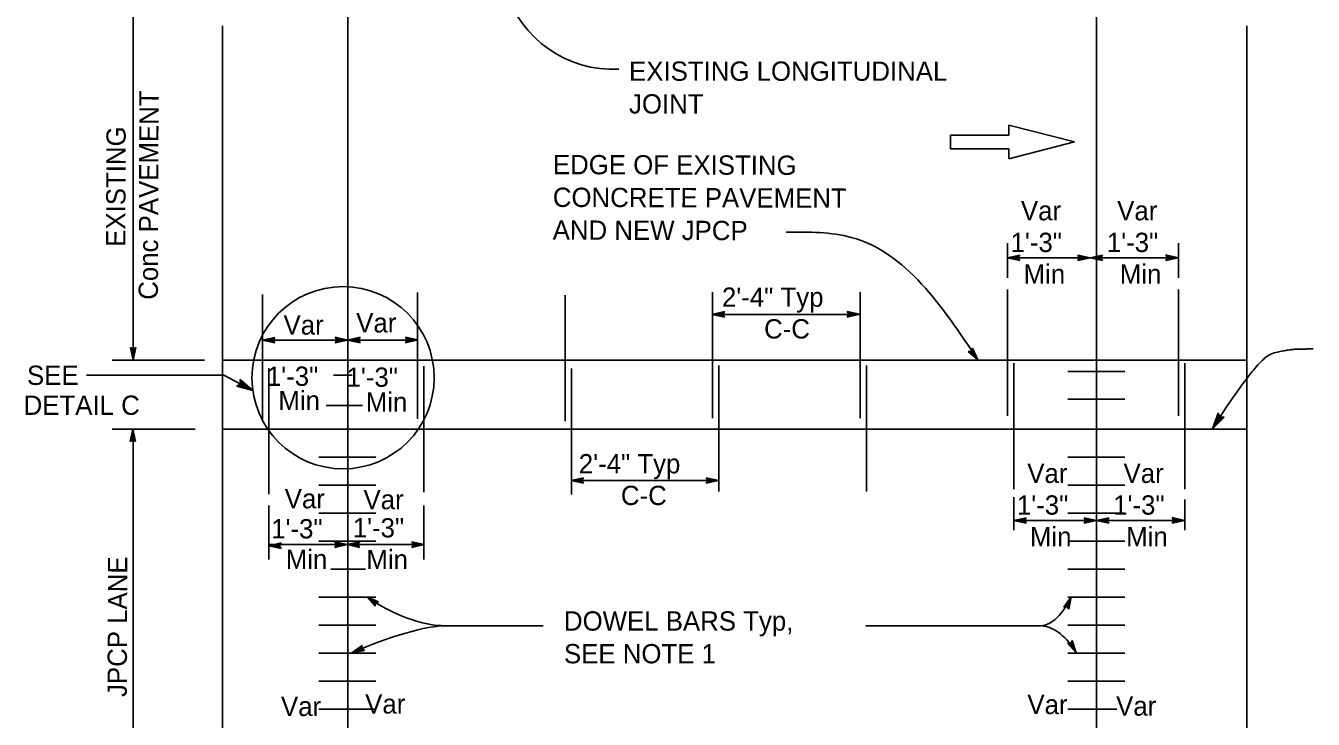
# Model space of a CAD drawing. Extents: x -894 to 866, y -476 to 714.
# Drawn here: x -173.5 to 293.6, y 171.2 to 422.8 of the extents above; entities that cross this region are included whole.
import ezdxf

# ---------------------------------------------------------------- set-up
doc = ezdxf.new("R2010")
doc.units = 0
for name, color, linetype in [('10 Sheet Format', 7, 'Continuous'), ('56 Stage 3 Anno', 7, 'Continuous'), ('57 Undefined', 7, 'Continuous'), ('60 Nongeo Data', 7, 'Continuous')]:
    doc.layers.add(name, color=color, linetype=linetype)

msp = doc.modelspace()

# ---------------------------------------------------------------- linework, layer by layer
at = {"layer": '10 Sheet Format'}
for p, q in [((161.97, 380.62), (161.97, 383.12)), ((161.97, 383.12), (183.08, 383.12)), ((183.08, 383.12), (183.08, 386.76)), ((183.08, 386.76), (206.98, 380.62)), ((161.97, 378.12), (161.97, 380.62)), ((206.98, 380.62), (183.07, 374.48)), ((183.07, 378.12), (161.97, 378.12)), ((183.07, 374.48), (183.07, 378.12))]:
    msp.add_line(p, q, dxfattribs=at)
at = {"layer": '56 Stage 3 Anno'}
for p, q in [((-102.07, 422.75), (-102.07, 188.08)), ((269.43, 422.75), (269.43, 188.08)), ((182.64, 338.59), (212.59, 338.59)), ((182.65, 338.58), (187.15, 339.58)), ((187.15, 337.58), (182.65, 338.58)), ((182.65, 338.58), (182.65, 338.58)), ((186.98, 337.84), (183.68, 338.58)), ((183.69, 338.59), (186.97, 339.31)), ((184.72, 338.58), (186.84, 339.05)), ((186.81, 338.11), (184.72, 338.58)), ((185.75, 338.58), (186.66, 338.78)), ((186.68, 338.37), (185.75, 338.58)), ((187.15, 339.58), (186.55, 338.58)), ((186.55, 338.58), (187.15, 337.58)), ((187.15, 339.58), (187.15, 339.58)), ((187.15, 337.58), (187.15, 337.58)), ((208.7, 338.59), (208.1, 339.59)), ((208.1, 339.59), (208.1, 339.59)), ((208.1, 339.59), (212.6, 338.59)), ((212.6, 338.59), (208.1, 337.59)), ((208.1, 337.59), (208.7, 338.59)), ((208.1, 337.59), (208.1, 337.59)), ((208.26, 339.33), (211.56, 338.59)), ((211.55, 338.59), (208.27, 337.86)), ((210.53, 338.59), (208.41, 338.12)), ((208.44, 339.06), (210.53, 338.59)), ((208.57, 338.8), (209.49, 338.59)), ((209.49, 338.59), (208.58, 338.39)), ((212.6, 338.59), (217.1, 339.59)), ((212.6, 338.59), (244.64, 338.59)), ((217.1, 337.58), (212.6, 338.59)), ((212.6, 338.59), (212.6, 338.59)), ((212.6, 338.59), (212.6, 338.59)), ((216.93, 337.85), (213.63, 338.59)), ((213.64, 338.59), (216.92, 339.32)), ((214.67, 338.59), (216.79, 339.06)), ((216.76, 338.12), (214.67, 338.59)), ((215.71, 338.59), (216.61, 338.79)), ((216.63, 338.38), (215.71, 338.59)), ((217.1, 339.59), (216.5, 338.59)), ((216.5, 338.59), (217.1, 337.58)), ((217.1, 339.59), (217.1, 339.59)), ((217.1, 337.58), (217.1, 337.58)), ((240.67, 338.62), (240.07, 339.63)), ((240.07, 339.63), (240.07, 339.63)), ((240.07, 339.63), (244.57, 338.62)), ((244.57, 338.62), (240.07, 337.62)), ((240.07, 337.62), (240.67, 338.62)), ((240.07, 337.62), (240.07, 337.62)), ((240.24, 339.36), (243.54, 338.62)), ((243.53, 338.62), (240.25, 337.89)), ((242.5, 338.62), (240.38, 338.15)), ((240.41, 339.09), (242.5, 338.62)), ((240.54, 338.83), (241.47, 338.62)), ((241.47, 338.62), (240.56, 338.42)), ((244.57, 338.62), (244.57, 338.62)), ((75.5, 318.08), (80, 319.08)), ((80, 317.07), (75.5, 318.08)), ((75.5, 318.08), (75.5, 318.08)), ((75.63, 318.07), (129.13, 318.07)), ((79.84, 317.34), (76.54, 318.08)), ((76.55, 318.08), (79.83, 318.81)), ((77.58, 318.08), (79.69, 318.55)), ((79.67, 317.61), (77.58, 318.08)), ((78.61, 318.08), (79.52, 318.28)), ((79.53, 317.87), (78.61, 318.08)), ((80, 319.08), (79.4, 318.08)), ((79.4, 318.08), (80, 317.07)), ((80, 319.08), (80, 319.08)), ((125.1, 318.09), (124.5, 319.09)), ((124.5, 319.09), (124.5, 319.09)), ((124.5, 319.09), (129, 318.09)), ((129, 318.09), (124.5, 317.09)), ((124.5, 317.09), (125.1, 318.09)), ((124.66, 318.83), (127.97, 318.09)), ((127.96, 318.08), (124.68, 317.36)), ((126.93, 318.09), (124.81, 317.62)), ((124.84, 318.56), (126.93, 318.09)), ((124.97, 318.3), (125.89, 318.09)), ((125.89, 318.09), (124.99, 317.89)), ((129, 318.09), (129, 318.09)), ((80, 317.07), (80, 317.07)), ((124.5, 317.09), (124.5, 317.09)), ((-87.7, 308.77), (-56.65, 308.77)), ((-87.67, 308.75), (-83.17, 309.74)), ((-83.17, 307.74), (-87.67, 308.75)), ((-87.67, 308.75), (-87.67, 308.75)), ((-83.33, 308.01), (-86.63, 308.75)), ((-86.62, 308.75), (-83.34, 309.47)), ((-85.59, 308.74), (-83.47, 309.21)), ((-83.5, 308.28), (-85.59, 308.74)), ((-84.56, 308.74), (-83.65, 308.94)), ((-83.64, 308.54), (-84.56, 308.74)), ((-83.17, 309.74), (-83.77, 308.75)), ((-83.77, 308.75), (-83.17, 307.74)), ((-83.17, 309.74), (-83.17, 309.74)), ((-60.63, 308.77), (-61.23, 309.78)), ((-61.23, 309.78), (-61.23, 309.78)), ((-61.23, 309.78), (-56.73, 308.77)), ((-56.73, 308.77), (-61.23, 307.78)), ((-61.23, 307.78), (-60.63, 308.77)), ((-61.06, 309.51), (-57.76, 308.77)), ((-57.77, 308.77), (-61.05, 308.04)), ((-58.8, 308.77), (-60.92, 308.3)), ((-60.89, 309.24), (-58.8, 308.77)), ((-60.76, 308.98), (-59.83, 308.77)), ((-59.83, 308.77), (-60.74, 308.57)), ((-56.73, 308.77), (-52.23, 309.77)), ((-52.23, 307.77), (-56.73, 308.77)), ((-56.73, 308.77), (-56.73, 308.77)), ((-56.73, 308.77), (-56.73, 308.77)), ((-56.65, 308.77), (-31.39, 308.77)), ((-52.39, 308.03), (-55.69, 308.77)), ((-55.68, 308.77), (-52.4, 309.5)), ((-54.65, 308.77), (-52.53, 309.24)), ((-52.56, 308.3), (-54.65, 308.77)), ((-53.62, 308.77), (-52.71, 308.97)), ((-52.7, 308.56), (-53.62, 308.77)), ((-52.23, 309.77), (-52.83, 308.77)), ((-52.83, 308.77), (-52.23, 307.77)), ((-52.23, 309.77), (-52.23, 309.77)), ((-35.16, 308.81), (-35.76, 309.81)), ((-35.76, 309.81), (-35.76, 309.81)), ((-35.76, 309.81), (-31.26, 308.81)), ((-31.26, 308.81), (-35.76, 307.81)), ((-35.76, 307.81), (-35.16, 308.81)), ((-35.59, 309.55), (-32.29, 308.81)), ((-32.3, 308.81), (-35.58, 308.08)), ((-33.33, 308.81), (-35.45, 308.34)), ((-35.42, 309.28), (-33.33, 308.81)), ((-35.29, 309.02), (-34.36, 308.81)), ((-34.36, 308.81), (-35.27, 308.61)), ((-31.26, 308.81), (-31.26, 308.81)), ((-134.52, 301.56), (-135.52, 306.06)), ((-135.52, 306.06), (-135.52, 306.06)), ((-135.52, 306.06), (-134.52, 305.46)), ((-134.52, 302.61), (-135.25, 305.89)), ((-134.52, 303.64), (-134.99, 305.75)), ((-134.52, 304.67), (-134.72, 305.58)), ((-134.52, 305.46), (-133.51, 306.06)), ((-133.51, 306.06), (-134.52, 301.56)), ((-133.78, 305.9), (-134.52, 302.6)), ((-134.05, 305.73), (-134.52, 303.64)), ((-134.31, 305.59), (-134.52, 304.67)), ((-133.51, 306.06), (-133.51, 306.06)), ((-83.17, 307.74), (-83.17, 307.74)), ((-61.23, 307.78), (-61.23, 307.78)), ((-52.23, 307.77), (-52.23, 307.77)), ((-35.76, 307.81), (-35.76, 307.81)), ((168.4, 304.61), (169.56, 304.74)), ((171.92, 301.63), (168.4, 304.61)), ((168.4, 304.61), (168.4, 304.61)), ((171.29, 302.46), (168.72, 304.63)), ((170.67, 303.28), (169.01, 304.69)), ((170.04, 304.11), (169.33, 304.71)), ((169.56, 304.74), (170, 305.82)), ((169.65, 304.97), (170.04, 304.11)), ((169.77, 305.23), (170.67, 303.28)), ((169.88, 305.53), (171.3, 302.46)), ((170, 305.82), (170, 305.82)), ((170, 305.82), (171.92, 301.63)), ((-134.52, 301.56), (-134.52, 301.56)), ((171.92, 301.63), (171.92, 301.63)), ((-135.65, 271.95), (-134.64, 276.45)), ((-134.64, 276.45), (-134.64, 276.45)), ((-134.64, 276.45), (-133.64, 271.95)), ((-134.64, 272.55), (-135.65, 271.95)), ((-135.65, 271.95), (-135.65, 271.95)), ((-135.38, 272.12), (-134.64, 275.42)), ((-135.11, 272.29), (-134.64, 274.38)), ((-134.85, 272.42), (-134.64, 273.35)), ((-134.64, 275.41), (-133.91, 272.13)), ((-134.64, 274.38), (-134.17, 272.26)), ((-134.64, 273.35), (-134.44, 272.44)), ((-133.64, 271.95), (-134.64, 272.55)), ((-133.64, 271.95), (-133.64, 271.95)), ((24.32, 257.8), (28.82, 258.8)), ((28.82, 256.79), (24.32, 257.8)), ((24.32, 257.8), (24.32, 257.8)), ((24.44, 257.79), (77.94, 257.79)), ((28.66, 257.06), (25.35, 257.8)), ((25.36, 257.8), (28.64, 258.53)), ((26.39, 257.8), (28.51, 258.27)), ((28.48, 257.33), (26.39, 257.8)), ((27.43, 257.8), (28.33, 258)), ((28.35, 257.59), (27.43, 257.8)), ((28.82, 258.8), (28.22, 257.8)), ((28.22, 257.8), (28.82, 256.79)), ((28.82, 258.8), (28.82, 258.8)), ((73.92, 257.81), (73.32, 258.81)), ((73.32, 258.81), (73.32, 258.81)), ((73.32, 258.81), (77.82, 257.81)), ((77.82, 257.81), (73.32, 256.81)), ((73.32, 256.81), (73.92, 257.81)), ((73.48, 258.54), (76.78, 257.81)), ((76.77, 257.8), (73.49, 257.08)), ((75.74, 257.81), (73.63, 257.34)), ((73.65, 258.28), (75.74, 257.81)), ((73.79, 258.02), (74.71, 257.81)), ((74.71, 257.81), (73.8, 257.61)), ((77.82, 257.81), (77.82, 257.81)), ((28.82, 256.79), (28.82, 256.79)), ((73.32, 256.81), (73.32, 256.81)), ((184.94, 243.32), (214.89, 243.32)), ((184.95, 243.32), (189.45, 244.32)), ((189.45, 242.31), (184.95, 243.32)), ((184.95, 243.32), (184.95, 243.32)), ((189.29, 242.58), (185.98, 243.32)), ((185.99, 243.32), (189.27, 244.05)), ((187.02, 243.32), (189.14, 243.79)), ((189.11, 242.85), (187.02, 243.32)), ((188.06, 243.32), (188.96, 243.52)), ((188.98, 243.11), (188.06, 243.32)), ((189.45, 244.32), (188.85, 243.32)), ((188.85, 243.32), (189.45, 242.31)), ((189.45, 244.32), (189.45, 244.32)), ((211, 243.32), (210.4, 244.33)), ((210.4, 244.33), (210.4, 244.33)), ((210.4, 244.33), (214.9, 243.32)), ((214.9, 243.32), (210.4, 242.33)), ((210.4, 242.33), (211, 243.32)), ((210.56, 244.06), (213.87, 243.33)), ((213.86, 243.32), (210.58, 242.6)), ((212.83, 243.33), (210.71, 242.86)), ((210.74, 243.79), (212.83, 243.33)), ((210.87, 243.53), (211.79, 243.33)), ((211.79, 243.33), (210.89, 243.13)), ((214.9, 243.32), (219.4, 244.32)), ((214.9, 243.32), (214.9, 243.32)), ((214.9, 243.32), (246.94, 243.32)), ((219.4, 242.32), (214.9, 243.32)), ((214.9, 243.32), (214.9, 243.32)), ((215.94, 243.33), (219.22, 244.05)), ((219.24, 242.59), (215.94, 243.32)), ((216.97, 243.32), (219.09, 243.79)), ((219.06, 242.86), (216.97, 243.32)), ((218.01, 243.32), (218.92, 243.52)), ((218.93, 243.12), (218.01, 243.32)), ((219.4, 244.32), (218.8, 243.32)), ((218.8, 243.32), (219.4, 242.32)), ((219.4, 244.32), (219.4, 244.32)), ((242.98, 243.36), (242.38, 244.36)), ((242.38, 244.36), (242.38, 244.36)), ((242.38, 244.36), (246.88, 243.36)), ((246.88, 243.36), (242.38, 242.36)), ((242.38, 242.36), (242.98, 243.36)), ((242.54, 244.09), (245.84, 243.36)), ((245.83, 243.35), (242.55, 242.63)), ((244.81, 243.36), (242.69, 242.89)), ((242.72, 243.82), (244.81, 243.36)), ((242.85, 243.56), (243.77, 243.36)), ((243.77, 243.36), (242.86, 243.16)), ((246.88, 243.36), (246.88, 243.36)), ((189.45, 242.31), (189.45, 242.31)), ((210.4, 242.33), (210.4, 242.33)), ((219.4, 242.32), (219.4, 242.32)), ((242.38, 242.36), (242.38, 242.36)), ((-85.36, 234.17), (-80.86, 235.17)), ((-85.36, 234.54), (-56.88, 234.54)), ((-80.86, 233.17), (-85.36, 234.17)), ((-85.36, 234.17), (-85.36, 234.17)), ((-84.32, 234.17), (-81.04, 234.9)), ((-81.02, 233.43), (-84.32, 234.17)), ((-83.29, 234.17), (-81.17, 234.64)), ((-81.2, 233.7), (-83.29, 234.17)), ((-82.25, 234.17), (-81.34, 234.37)), ((-81.33, 233.96), (-82.25, 234.17)), ((-80.86, 235.17), (-81.46, 234.17)), ((-81.46, 234.17), (-80.86, 233.17)), ((-80.86, 235.17), (-80.86, 235.17)), ((-60.78, 234.54), (-61.38, 235.54)), ((-61.38, 235.54), (-61.38, 235.54)), ((-61.38, 235.54), (-56.88, 234.54)), ((-56.88, 234.54), (-61.38, 233.54)), ((-61.38, 233.54), (-60.78, 234.54)), ((-61.38, 233.54), (-61.38, 233.54)), ((-61.22, 235.27), (-57.91, 234.54)), ((-57.92, 234.53), (-61.2, 233.81)), ((-58.95, 234.54), (-61.07, 234.07)), ((-61.04, 235), (-58.95, 234.54)), ((-60.91, 234.74), (-59.99, 234.54)), ((-59.99, 234.54), (-60.89, 234.34)), ((-56.88, 234.54), (-52.38, 235.53)), ((-52.38, 233.53), (-56.88, 234.54)), ((-56.88, 234.54), (-56.88, 234.54)), ((-56.88, 234.54), (-56.88, 234.54)), ((-56.87, 234.54), (-29.06, 234.54)), ((-55.84, 234.54), (-52.55, 235.26)), ((-52.54, 233.8), (-55.84, 234.53)), ((-54.81, 234.53), (-52.69, 235)), ((-52.72, 234.07), (-54.81, 234.53)), ((-53.77, 234.53), (-52.86, 234.73)), ((-52.85, 234.33), (-53.77, 234.53)), ((-52.38, 235.53), (-52.98, 234.54)), ((-52.98, 234.54), (-52.38, 233.53)), ((-52.38, 235.53), (-52.38, 235.53)), ((-32.82, 234.57), (-33.42, 235.58)), ((-33.42, 235.58), (-33.42, 235.58)), ((-33.42, 235.58), (-28.92, 234.57)), ((-28.92, 234.57), (-33.42, 233.57)), ((-33.42, 233.57), (-32.82, 234.57)), ((-33.42, 233.57), (-33.42, 233.57)), ((-33.26, 235.31), (-29.95, 234.57)), ((-29.96, 234.57), (-33.24, 233.84)), ((-30.99, 234.57), (-33.11, 234.1)), ((-33.08, 235.04), (-30.99, 234.57)), ((-32.95, 234.78), (-32.03, 234.57)), ((-32.03, 234.57), (-32.93, 234.37)), ((-28.92, 234.57), (-28.92, 234.57)), ((-80.86, 233.17), (-80.86, 233.17)), ((-52.38, 233.53), (-52.38, 233.53)), ((-46.73, 212.2), (-49.77, 215.67)), ((-49.77, 215.67), (-49.77, 215.67)), ((-49.77, 215.67), (-45.55, 213.82)), ((-46.7, 212.51), (-48.93, 215.06)), ((-48.92, 215.05), (-45.85, 213.71)), ((203.02, 211.92), (205.7, 215.67)), ((205.7, 215.67), (204.86, 211.14)), ((205.7, 215.67), (205.7, 215.67)), ((-46.68, 212.83), (-48.1, 214.44)), ((-48.1, 214.44), (-46.11, 213.57)), ((-46.64, 213.12), (-47.26, 213.83)), ((-47.26, 213.83), (-46.41, 213.46)), ((-46.62, 213.37), (-46.73, 212.2)), ((-46.73, 212.2), (-46.73, 212.2)), ((-45.55, 213.82), (-46.62, 213.37)), ((-45.55, 213.82), (-45.55, 213.82)), ((204.18, 212.08), (203.02, 211.92)), ((203.02, 211.92), (203.02, 211.92)), ((203.33, 211.96), (205.3, 214.72)), ((203.64, 212.02), (204.89, 213.76)), ((203.93, 212.04), (204.48, 212.81)), ((204.86, 211.14), (204.18, 212.08)), ((204.48, 212.81), (204.31, 211.9)), ((204.89, 213.76), (204.49, 211.63)), ((205.3, 214.71), (204.68, 211.4)), ((204.86, 211.14), (204.86, 211.14)), ((-21.42, 205.11), (14.22, 205.11)), ((131.25, 205.11), (194.69, 205.11)), ((-55.19, 195.35), (-51.43, 198.02)), ((-50.65, 196.18), (-55.19, 195.35)), ((-50.91, 196.36), (-54.24, 195.76)), ((-54.23, 195.76), (-51.49, 197.7)), ((-53.28, 196.16), (-51.51, 197.41)), ((-51.17, 196.54), (-53.28, 196.16)), ((-52.33, 196.56), (-51.57, 197.1)), ((-51.4, 196.73), (-52.33, 196.56)), ((-51.43, 198.02), (-51.6, 196.87)), ((-51.6, 196.87), (-50.65, 196.18)), ((-51.43, 198.02), (-51.43, 198.02)), ((-50.65, 196.18), (-50.65, 196.18)), ((207.51, 195.35), (204.41, 198.76)), ((204.41, 198.76), (204.41, 198.76)), ((204.41, 198.76), (205.57, 198.74)), ((206.99, 196.26), (204.73, 198.74)), ((206.48, 197.15), (205.02, 198.76)), ((205.96, 198.05), (205.34, 198.74)), ((205.57, 198.74), (206.14, 199.76)), ((205.69, 198.95), (205.96, 198.05)), ((205.84, 199.2), (206.48, 197.15)), ((205.99, 199.48), (206.99, 196.25)), ((206.14, 199.76), (206.14, 199.76)), ((206.14, 199.76), (207.51, 195.35)), ((-55.19, 195.35), (-55.19, 195.35)), ((207.51, 195.35), (207.51, 195.35))]:
    msp.add_line(p, q, dxfattribs=at)
msp.add_lwpolyline([(-95.69, 294.42), (-91.07, 290.51), (-96.91, 292.09), (-96.57, 292.3), (-92.29, 291.14), (-95.67, 294.01), (-95.65, 293.61), (-93.48, 291.77), (-96.22, 292.51), (-95.87, 292.72), (-94.69, 292.4), (-95.63, 293.2), (-95.61, 292.88), (-96.91, 292.09), (-95.61, 292.88)], close=True, dxfattribs=at)
for centre, major_axis, ratio, start_param, end_param in [((-37.03, 224.66), (-26.33, 14.94), 0.477569, 1.349658, 2.461716), ((198.65, 218.12), (5.77, 12.64), 0.53583, 3.386428, 4.762504), ((-51.04, 188.67), (-34.69, -14.8), 0.206301, 3.585073, 4.744221), ((199.95, 191.24), (7.69, -13.1), 0.566297, 1.552553, 2.767144)]:
    msp.add_ellipse(centre, major_axis=major_axis, ratio=ratio, start_param=start_param, end_param=end_param, dxfattribs=at)
at = {"layer": '60 Nongeo Data'}
for p, q in [((-134.58, 542.31), (-134.58, 301.43)), ((-56.65, 323.56), (-56.65, 542.27)), ((214.89, 323.56), (214.89, 542.27)), ((182.64, 343.95), (182.64, 331.36)), ((244.64, 343.95), (244.64, 331.36)), ((182.64, 281.33), (182.64, 327.08)), ((244.64, 281.33), (244.64, 327.08)), ((-87.66, 279.51), (-87.66, 325.26)), ((-56.65, 144.47), (-56.65, 323.56)), ((-31.36, 280.24), (-31.36, 325.98)), ((22.14, 279.33), (22.14, 325.07)), ((75.64, 280.42), (75.64, 326.17)), ((129.14, 280.42), (129.14, 326.17)), ((214.89, 144.37), (214.89, 323.56)), ((-142.15, 301.43), (-108.64, 301.43)), ((-102.07, 301.46), (269.43, 301.46)), ((-29.06, 253.59), (-29.06, 299.33)), ((77.94, 253.77), (77.94, 299.51)), ((131.44, 253.77), (131.44, 299.51)), ((184.94, 254.68), (184.94, 300.42)), ((246.94, 254.68), (246.94, 300.42)), ((-151.47, 296.06), (-101.67, 296.06)), ((-101.67, 296.06), (-91.07, 290.51)), ((-85.36, 252.86), (-85.36, 298.6)), ((-61.87, 296.08), (-55.15, 296.08)), ((24.44, 252.68), (24.44, 298.42)), ((204.57, 297.32), (225.24, 297.32)), ((-64.56, 285.02), (-51.34, 285.02)), ((204.57, 287.32), (225.24, 287.32)), ((-142.15, 276.46), (-112.07, 276.46)), ((-134.58, 276.46), (-134.58, -96.46)), ((-102.07, 276.46), (269.43, 276.46)), ((204.57, 276.44), (225.24, 276.44)), ((204.57, 276.44), (225.24, 276.44)), ((-67.21, 266.28), (-46.54, 266.28)), ((204.57, 266.28), (225.24, 266.28)), ((-67.21, 256.12), (-46.54, 256.12)), ((204.57, 256.12), (225.24, 256.12)), ((-85.36, 248.75), (-85.36, 229.12)), ((-29.06, 248.75), (-29.06, 229.12)), ((184.94, 251.79), (184.94, 239.75)), ((246.94, 250.93), (246.94, 239.75)), ((-67.21, 245.97), (-46.54, 245.97)), ((204.57, 245.97), (225.24, 245.97)), ((206.87, 245.97), (222.62, 245.97)), ((-67.21, 235.81), (-46.54, 235.81)), ((204.57, 235.81), (225.24, 235.81)), ((207.61, 235.81), (223.92, 235.81)), ((-62.82, 225.65), (-50.25, 225.65)), ((204.57, 225.65), (225.24, 225.65)), ((204.57, 225.65), (225.24, 225.65)), ((-67.21, 215.49), (-46.54, 215.49)), ((204.57, 215.49), (225.24, 215.49)), ((-67.21, 205.34), (-46.54, 205.34)), ((204.57, 205.34), (225.24, 205.34)), ((-67.21, 195.18), (-46.54, 195.18)), ((204.57, 195.18), (225.24, 195.18)), ((-102.08, 154.27), (-102.08, 188.17)), ((269.44, 154.27), (269.44, 188.17)), ((-67.21, 185.02), (-46.54, 185.02)), ((204.57, 185.02), (225.24, 185.02)), ((-67.21, 174.86), (-46.54, 174.86)), ((204.57, 174.86), (222.26, 174.86))]:
    msp.add_line(p, q, dxfattribs=at)
msp.add_lwpolyline([(261.23, 280.82), (256.96, 276.54), (259.01, 282.23), (259.19, 281.86), (257.69, 277.7), (260.83, 280.83), (260.42, 280.84), (258.42, 278.83), (259.38, 281.5), (259.56, 281.13), (259.14, 279.98), (260.01, 280.85), (259.7, 280.86), (259.01, 282.23), (259.7, 280.86)], close=True, dxfattribs=at)
msp.add_circle((-58.4, 295.1), 33.06, dxfattribs=at)
msp.add_arc((39.62, 447.87), 40.91, 197.1908, 272.7801, dxfattribs=at)
msp.add_spline([(102.34, 347.95), (125.99, 346.01), (172.05, 301.4)], degree=3, dxfattribs=at)
msp.add_open_spline([(256.96, 276.54), (273.36, 302.44), (284.05, 305.3), (290, 305.53), (293.56, 305.53)], degree=2, dxfattribs=at)

# ---------------------------------------------------------------- texts
at = {"layer": '57 Undefined'}
for s, p in [('EXISTING LONGITUDINAL ', (45.35, 402.8)), ('JOINT', (45.35, 390.93)), ('Var', (187.52, 352.19)), ('Var', (222.44, 352.19)), ('1\'-3"', (183.76, 340.69)), ('1\'-3"', (218.68, 340.69)), ('Min', (188.48, 329.19)), ('Min', (223.4, 329.19)), ('2\'-4" Typ', (79.06, 320.82)), ('Var', (-79.99, 310.74)), ('Var', (-53.63, 311.52)), ('C-C', (94.34, 309.32)), ('SEE', (-173.05, 292.48)), ('1\'-3"', (-86.03, 292.14)), ('1\'-3"', (-57.12, 291.8)), ('Min', (-81.87, 283.33)), ('Min', (-50.16, 282.77)), ('DETAIL C', (-174.27, 281.63)), ('2\'-4" Typ', (27.12, 260.4)), ('Var', (189.82, 256.92)), ('Var', (224.74, 256.93)), ('Var', (-79.55, 247.72)), ('Var', (-50.98, 247.39)), ('C-C', (42.41, 248.9)), ('1\'-3"', (186.07, 245.42)), ('1\'-3"', (220.99, 245.43)), ('1\'-3"', (-84.46, 236.82)), ('1\'-3"', (-54.88, 237.16)), ('Min', (190.78, 233.92)), ('Min', (225.7, 233.93)), ('Min', (-79.19, 225.77)), ('Min', (-49.94, 225.66)), ('DOWEL BARS Typ,', (21.74, 203.36)), ('SEE NOTE 1', (21.74, 191.49)), ('Var', (-80.91, 172.38)), ('Var', (-50.37, 173.28)), ('Var', (189.86, 173.07)), ('Var', (222.05, 172.52))]:
    msp.add_text(s, height=7, dxfattribs=at).set_placement(p)
for s, rotation, p in [('Conc PAVEMENT', 89.7918, (-125.57, 323.36)), ('EXISTING', 89.7918, (-137.38, 342.57)), ('EDGE OF EXISTING', 359.8239, (17.72, 368.93)), ('CONCRETE PAVEMENT', 359.8239, (17.69, 357.06)), ('AND NEW JPCP', 359.8239, (17.65, 345.18)), ('JPCP LANE', 89.7918, (-136.85, 179.28))]:
    msp.add_text(s, height=7, rotation=rotation, dxfattribs=at).set_placement(p)

doc.saveas('drawing.dxf')
